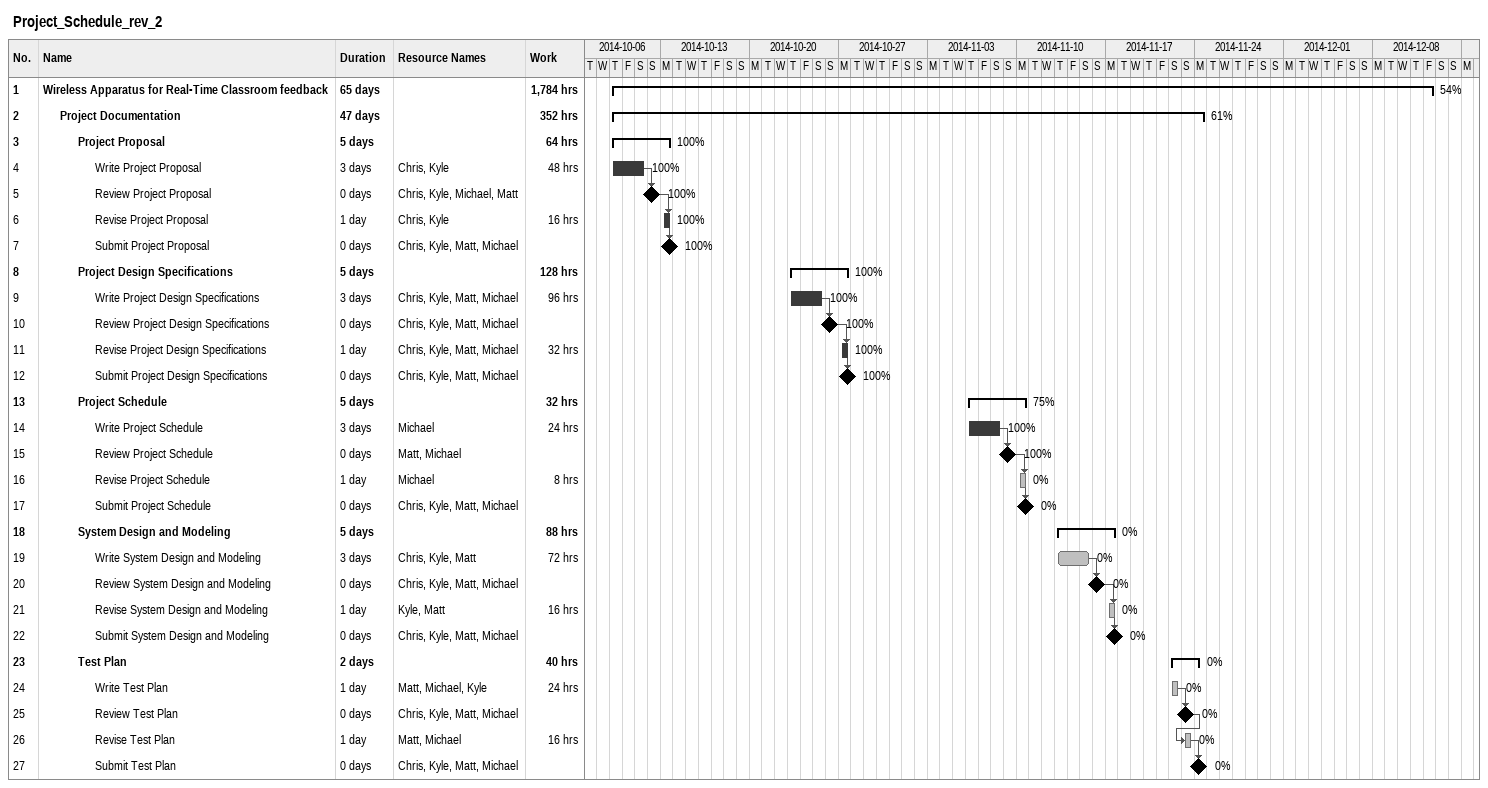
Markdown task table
Project_Schedule_rev_2

| ID | Level | Task | Duration | Start | Finish | Predecessors | Resources | % complete | Work (h) |
|---|---|---|---|---|---|---|---|---|---|
| 1 | 1 | **Wireless Apparatus for Real-Time Classroom feedback** | 65d | 2014-10-09 | 2014-12-12 |  |  | 54 | 1784 |
| 2 | 2 | **Project Documentation** | 47d | 2014-10-09 | 2014-11-24 |  |  | 61 | 352 |
| 3 | 3 | **Project Proposal** | 5d | 2014-10-09 | 2014-10-13 |  |  | 100 | 64 |
| 4 | 4 | Write Project Proposal | 3d | 2014-10-09 | 2014-10-11 |  | Chris, Kyle | 100 | 48 |
| 5 | 4 | Review Project Proposal | 0d | 2014-10-12 | 2014-10-12 | 4 | Chris, Kyle, Michael, Matt | 100 |  |
| 6 | 4 | Revise Project Proposal | 1d | 2014-10-13 | 2014-10-13 | 5 | Chris, Kyle | 100 | 16 |
| 7 | 4 | Submit Project Proposal | 0d | 2014-10-13 | 2014-10-13 | 6 | Chris, Kyle, Matt, Michael | 100 |  |
| 8 | 3 | **Project Design Specifications** | 5d | 2014-10-23 | 2014-10-27 |  |  | 100 | 128 |
| 9 | 4 | Write Project Design Specifications | 3d | 2014-10-23 | 2014-10-25 |  | Chris, Kyle, Matt, Michael | 100 | 96 |
| 10 | 4 | Review Project Design Specifications | 0d | 2014-10-26 | 2014-10-26 | 9 | Chris, Kyle, Matt, Michael | 100 |  |
| 11 | 4 | Revise Project Design Specifications | 1d | 2014-10-27 | 2014-10-27 | 10 | Chris, Kyle, Matt, Michael | 100 | 32 |
| 12 | 4 | Submit Project Design Specifications | 0d | 2014-10-27 | 2014-10-27 | 11 | Chris, Kyle, Matt, Michael | 100 |  |
| 13 | 3 | **Project Schedule** | 5d | 2014-11-06 | 2014-11-10 |  |  | 75 | 32 |
| 14 | 4 | Write Project Schedule | 3d | 2014-11-06 | 2014-11-08 |  | Michael | 100 | 24 |
| 15 | 4 | Review Project Schedule | 0d | 2014-11-09 | 2014-11-09 | 14 | Matt, Michael | 100 |  |
| 16 | 4 | Revise Project Schedule | 1d | 2014-11-10 | 2014-11-10 | 15 | Michael | 0 | 8 |
| 17 | 4 | Submit Project Schedule | 0d | 2014-11-10 | 2014-11-10 | 16 | Chris, Kyle, Matt, Michael | 0 |  |
| 18 | 3 | **System Design and Modeling** | 5d | 2014-11-13 | 2014-11-17 |  |  | 0 | 88 |
| 19 | 4 | Write System Design and Modeling | 3d | 2014-11-13 | 2014-11-15 |  | Chris, Kyle, Matt | 0 | 72 |
| 20 | 4 | Review System Design and Modeling | 0d | 2014-11-16 | 2014-11-16 | 19 | Chris, Kyle, Matt, Michael | 0 |  |
| 21 | 4 | Revise System Design and Modeling | 1d | 2014-11-17 | 2014-11-17 | 20 | Kyle, Matt | 0 | 16 |
| 22 | 4 | Submit System Design and Modeling | 0d | 2014-11-17 | 2014-11-17 | 21 | Chris, Kyle, Matt, Michael | 0 |  |
| 23 | 3 | **Test Plan** | 2d | 2014-11-22 | 2014-11-24 |  |  | 0 | 40 |
| 24 | 4 | Write Test Plan | 1d | 2014-11-22 | 2014-11-22 |  | Matt, Michael, Kyle | 0 | 24 |
| 25 | 4 | Review Test Plan | 0d | 2014-11-23 | 2014-11-23 | 24 | Chris, Kyle, Matt, Michael | 0 |  |
| 26 | 4 | Revise Test Plan | 1d | 2014-11-23 | 2014-11-23 | 25 | Matt, Michael | 0 | 16 |
| 27 | 4 | Submit Test Plan | 0d | 2014-11-24 | 2014-11-24 | 26 | Chris, Kyle, Matt, Michael | 0 |  |
